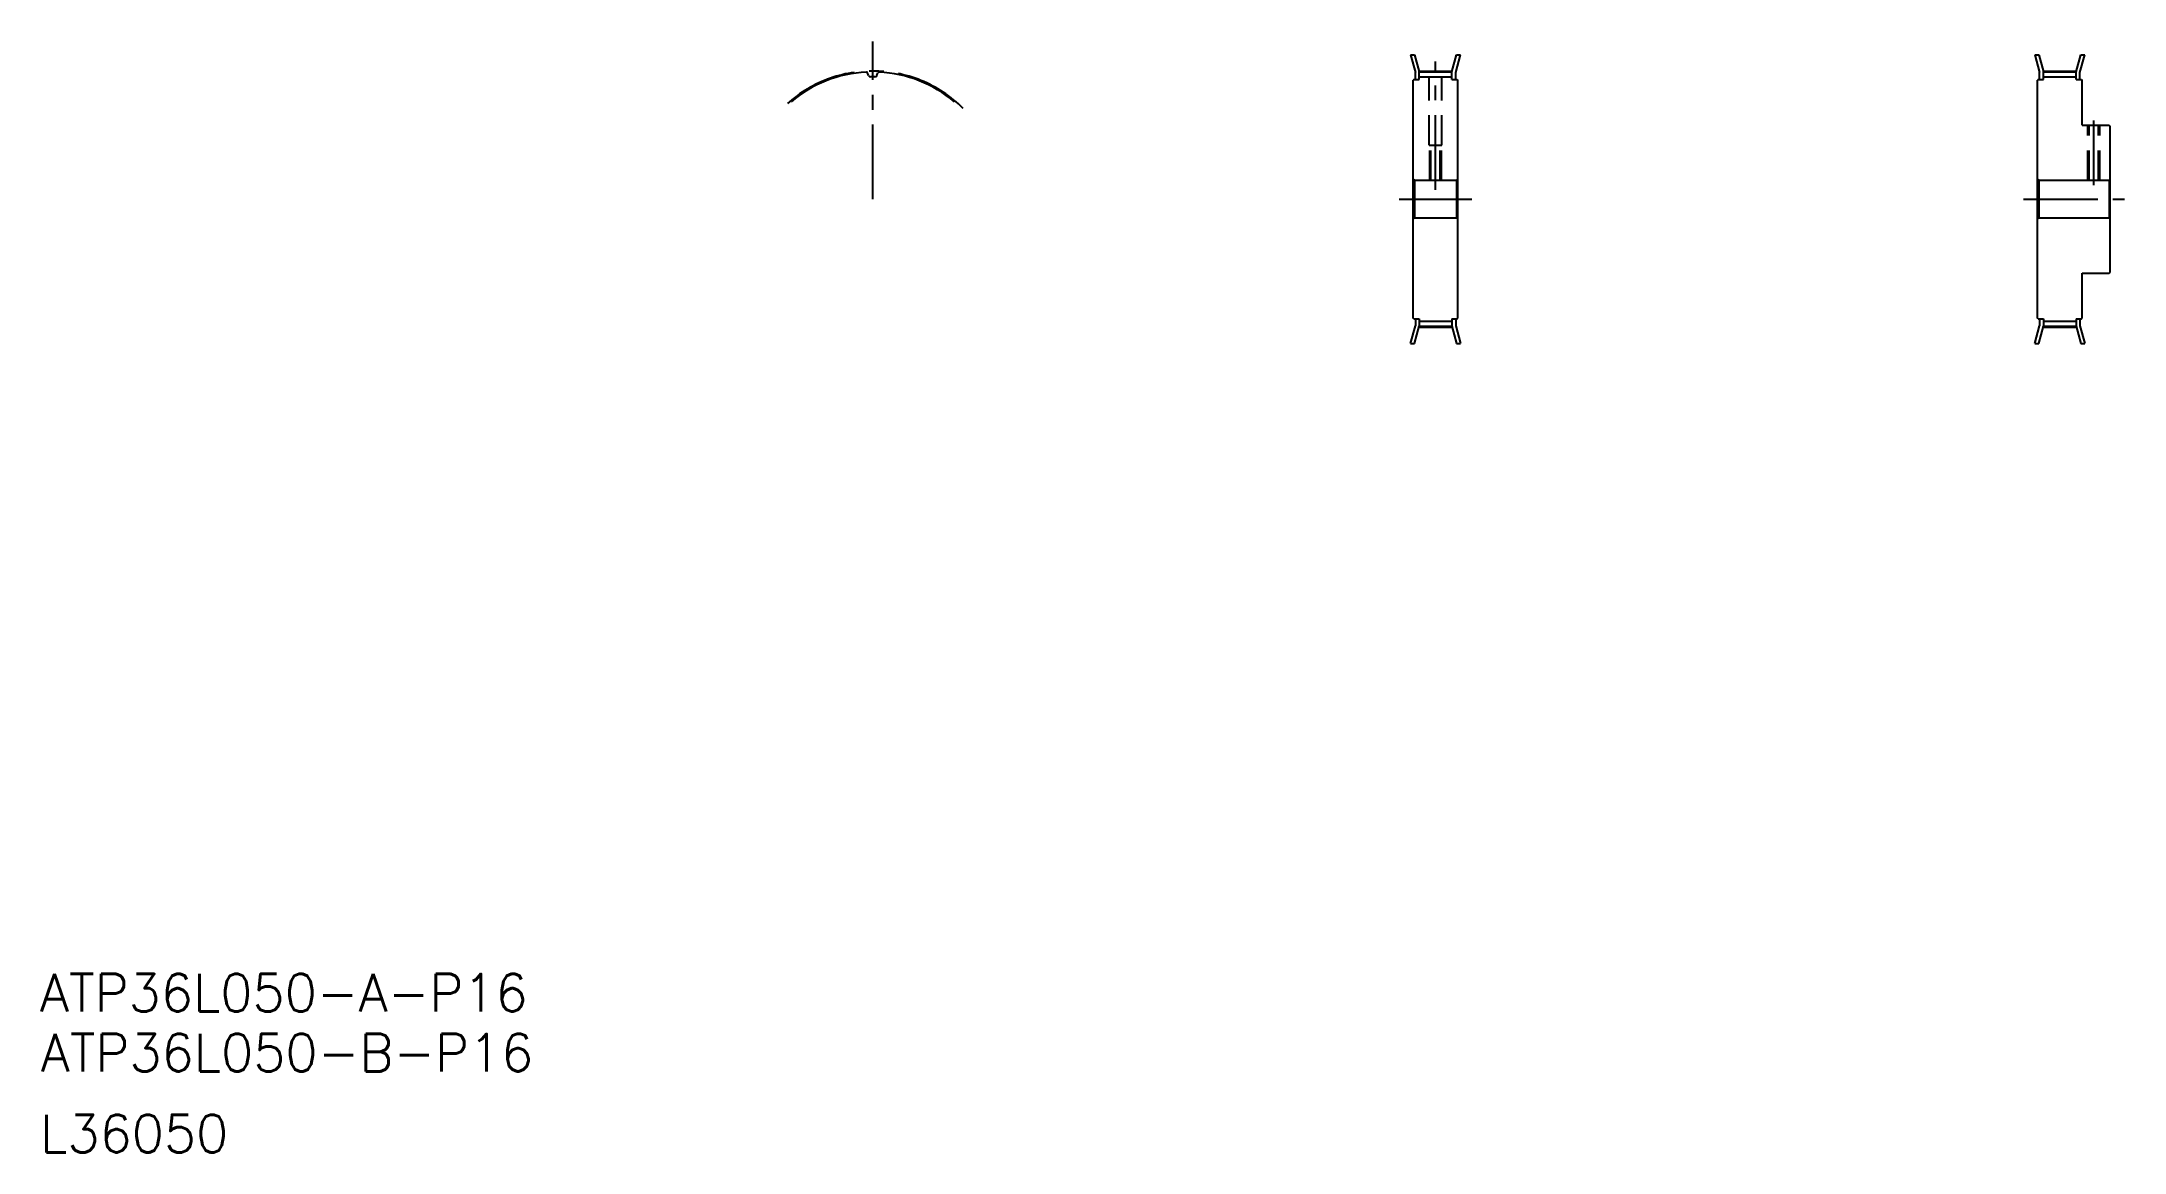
# Model space of a CAD drawing. Extents: x -263 to 624, y -316 to 157.
import ezdxf

# ---------------------------------------------------------------- set-up
doc = ezdxf.new("R2010")
doc.units = 0
doc.linetypes.add('CENTER', pattern=[50.8, 31.75, -6.35, 6.35, -6.35])
doc.linetypes.add('DASHED', pattern=[19.05, 12.7, -6.35])
doc.layers.get('0').update_dxf_attribs({"linetype": 'CONTINUOUS'})
doc.layers.add('CENTER', color=1, linetype='CENTER')
doc.styles.get("Standard").update_dxf_attribs({"font": 'txt', "bigfont": 'BIGFONT'})

msp = doc.modelspace()

# ---------------------------------------------------------------- linework, layer by layer
at = {"color": 7, "linetype": 'CONTINUOUS'}
for p, q in [((320.04, 151.43), (322.05, 143.91)), ((320.04, 151.43), (321.7, 151.43)), ((321.7, 151.43), (323.65, 144.12)), ((337.65, 144.12), (339.61, 151.43)), ((339.25, 143.91), (341.27, 151.43)), ((339.61, 151.43), (341.27, 151.43)), ((586.04, 151.43), (588.05, 143.91)), ((586.04, 151.43), (587.7, 151.43)), ((587.7, 151.43), (589.65, 144.12)), ((603.65, 144.12), (605.61, 151.43)), ((605.25, 143.91), (607.27, 151.43)), ((605.61, 151.43), (607.27, 151.43)), ((89.08, 142.55), (88.66, 143.71)), ((92.6, 142.55), (93.02, 143.71)), ((322.05, 140.93), (322.05, 143.91)), ((323.65, 144.12), (337.65, 144.12)), ((323.65, 140.93), (323.65, 144.12)), ((323.65, 141.99), (337.65, 141.99)), ((337.65, 140.93), (337.65, 144.12)), ((337.65, 142.53), (337.65, 142.53)), ((339.25, 140.93), (339.25, 143.91)), ((588.05, 140.93), (588.05, 143.91)), ((589.65, 144.12), (603.65, 144.12)), ((589.65, 140.93), (589.65, 144.12)), ((589.65, 141.99), (603.65, 141.99)), ((603.65, 140.93), (603.65, 144.12)), ((605.25, 140.93), (605.25, 143.91)), ((321.45, 140.93), (321.15, 140.63)), ((321.15, 39.23), (321.15, 140.63)), ((321.45, 140.93), (323.65, 140.93)), ((337.65, 141.73), (337.65, 141.73)), ((337.65, 140.93), (339.85, 140.93)), ((339.85, 140.93), (340.15, 140.63)), ((340.15, 39.23), (340.15, 140.63)), ((587.45, 140.93), (587.15, 140.63)), ((587.15, 39.23), (587.15, 140.63)), ((587.45, 140.93), (589.65, 140.93)), ((603.65, 140.93), (605.85, 140.93)), ((605.85, 140.93), (606.15, 140.63)), ((606.15, 121.43), (606.15, 140.63)), ((606.15, 121.43), (617.65, 121.43)), ((617.65, 121.43), (618.15, 120.93)), ((618.15, 58.93), (618.15, 120.93)), ((587.15, 65.23), (587.15, 114.63)), ((321.15, 98.43), (321.65, 97.93)), ((321.65, 97.93), (339.65, 97.93)), ((321.65, 97.93), (321.65, 81.93)), ((340.15, 98.43), (339.65, 97.93)), ((339.65, 97.93), (339.65, 81.93)), ((587.15, 98.43), (587.65, 97.93)), ((587.65, 97.93), (617.65, 97.93)), ((587.65, 97.93), (587.65, 81.93)), ((617.65, 97.93), (618.15, 98.43)), ((617.65, 97.93), (617.65, 81.93)), ((321.15, 81.43), (321.65, 81.93)), ((321.65, 81.93), (339.65, 81.93)), ((340.15, 81.43), (339.65, 81.93)), ((587.15, 81.43), (587.65, 81.93)), ((587.65, 81.93), (617.65, 81.93)), ((617.65, 81.93), (618.15, 81.43)), ((606.15, 39.23), (606.15, 58.43)), ((606.15, 58.43), (617.65, 58.43)), ((617.65, 58.43), (618.15, 58.93)), ((320.04, 28.43), (322.05, 35.94)), ((321.45, 38.93), (321.15, 39.23)), ((321.45, 38.93), (323.65, 38.93)), ((321.7, 28.43), (323.65, 35.73)), ((322.05, 38.93), (322.05, 35.94)), ((323.65, 38.93), (323.65, 35.73)), ((323.65, 37.86), (337.65, 37.86)), ((323.65, 35.73), (337.65, 35.73)), ((337.65, 38.93), (339.85, 38.93)), ((337.65, 38.93), (337.65, 35.73)), ((337.65, 35.73), (339.61, 28.43)), ((339.25, 38.93), (339.25, 35.94)), ((339.25, 35.94), (341.27, 28.43)), ((339.85, 38.93), (340.15, 39.23)), ((586.04, 28.43), (588.05, 35.94)), ((587.45, 38.93), (587.15, 39.23)), ((587.45, 38.93), (589.65, 38.93)), ((587.7, 28.43), (589.65, 35.73)), ((588.05, 38.93), (588.05, 35.94)), ((589.65, 38.93), (589.65, 35.73)), ((589.65, 37.86), (603.65, 37.86)), ((589.65, 35.73), (603.65, 35.73)), ((603.65, 38.93), (603.65, 35.73)), ((603.65, 38.93), (605.85, 38.93)), ((603.65, 35.73), (605.61, 28.43)), ((605.25, 38.93), (605.25, 35.94)), ((605.25, 35.94), (607.27, 28.43)), ((605.85, 38.93), (606.15, 39.23)), ((320.04, 28.43), (321.7, 28.43)), ((339.61, 28.43), (341.27, 28.43)), ((586.04, 28.43), (587.7, 28.43)), ((605.61, 28.43), (607.27, 28.43))]:
    msp.add_line(p, q, dxfattribs=at)
at = {"color": 3, "linetype": 'DASHED'}
for p, q in [((327.9, 112.93), (327.9, 141.99)), ((333.4, 112.93), (333.4, 141.99)), ((608.65, 97.93), (608.65, 121.43)), ((609.15, 97.93), (609.15, 121.43)), ((613.15, 97.93), (613.15, 121.43)), ((613.65, 97.93), (613.65, 121.43)), ((327.9, 112.93), (333.4, 112.93)), ((328.15, 97.93), (328.15, 112.93)), ((328.65, 97.93), (328.65, 112.93)), ((332.65, 97.93), (332.65, 112.93)), ((333.15, 97.93), (333.15, 112.93))]:
    msp.add_line(p, q, dxfattribs=at)
at = {"color": 7, "linetype": 'CONTINUOUS'}
for centre, radius, start, end in [((90.84, 89.93), 54.19, 92.86292, 130), ((88.16, 143.53), 0.53, 20, 92.86292), ((89.89, 142.84), 0.86, 200, 271.03186), ((90.84, 89.93), 52.06, 88.96814, 91.03186), ((91.79, 142.84), 0.86, 268.96814, 340), ((93.52, 143.53), 0.53, 87.13708, 160), ((90.84, 89.93), 54.19, 50, 87.13708)]:
    msp.add_arc(centre, radius, start, end, dxfattribs=at)
at = {"layer": 'CENTER', "color": 1, "linetype": 'CENTER'}
for p, q in [((90.84, 89.93), (90.84, 157.01)), ((323.55, 144.5), (337.76, 144.5)), ((330.65, 93.93), (330.65, 148.5)), ((589.55, 144.5), (603.76, 144.5)), ((611.15, 95.93), (611.15, 123.43)), ((315.15, 89.93), (346.15, 89.93)), ((581.15, 89.93), (624.15, 89.93)), ((323.55, 35.35), (337.76, 35.35)), ((589.55, 35.35), (603.76, 35.35))]:
    msp.add_line(p, q, dxfattribs=at)
msp.add_arc((90.84, 89.93), 54.57, 45, 135, dxfattribs=at)

# ---------------------------------------------------------------- texts
at = {"color": 7, "linetype": 'CONTINUOUS'}
for s, p in [('ATP36L050-A-P16', (-263.98, -256.22)), ('ATP36L050-B-P16', (-263.64, -281.73)), ('L36050', (-263.98, -316.22))]:
    msp.add_text(s, height=16, dxfattribs=at).set_placement(p)

doc.saveas('drawing.dxf')
